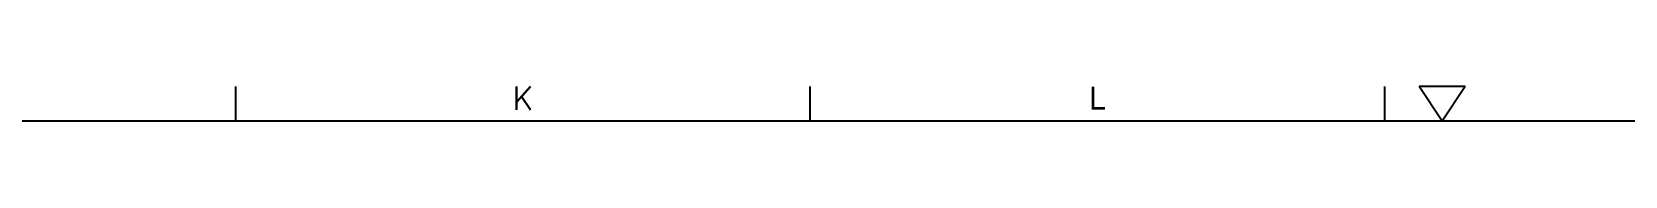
# Model space of a CAD drawing. Header units: millimetres. Extents: x -1493 to -686, y 1310 to 1867.
# Drawn here: x -1006.8 to -868.1, y 1863.4 to 1866.4 of the extents above; entities that cross this region are included whole.
import ezdxf
from ezdxf.enums import TextEntityAlignment as Align

# ---------------------------------------------------------------- set-up
doc = ezdxf.new("R2010")
doc.units = ezdxf.units.MM
doc.layers.get('0').update_dxf_attribs({"linetype": 'CONTINUOUS'})
doc.styles.add('SIM', font='simplex')
doc.styles.get("Standard").update_dxf_attribs({"font": '', "width": 0.8, "height": 2})
doc.styles.get('Standard').set_extended_font_data('Gulim')

msp = doc.modelspace()

# ---------------------------------------------------------------- linework, layer by layer
for p, q in [((-989.03, 1863.38), (-989.03, 1866.38)), ((-939.03, 1863.38), (-939.03, 1866.38)), ((-889.03, 1863.38), (-889.03, 1866.38)), ((-884.03, 1863.38), (-886.03, 1866.38)), ((-882.03, 1866.38), (-886.03, 1866.38)), ((-882.03, 1866.38), (-884.03, 1863.38)), ((-689.03, 1863.38), (-1489.03, 1863.38))]:
    msp.add_line(p, q)

# ---------------------------------------------------------------- texts
at = {"style": 'SIM'}
msp.add_text('K', height=2, dxfattribs=at).set_placement((-964.03, 1864.38), align=Align.CENTER)
msp.add_text('L', height=2).set_placement((-914.03, 1865.38), align=Align.MIDDLE)

doc.saveas('drawing.dxf')
